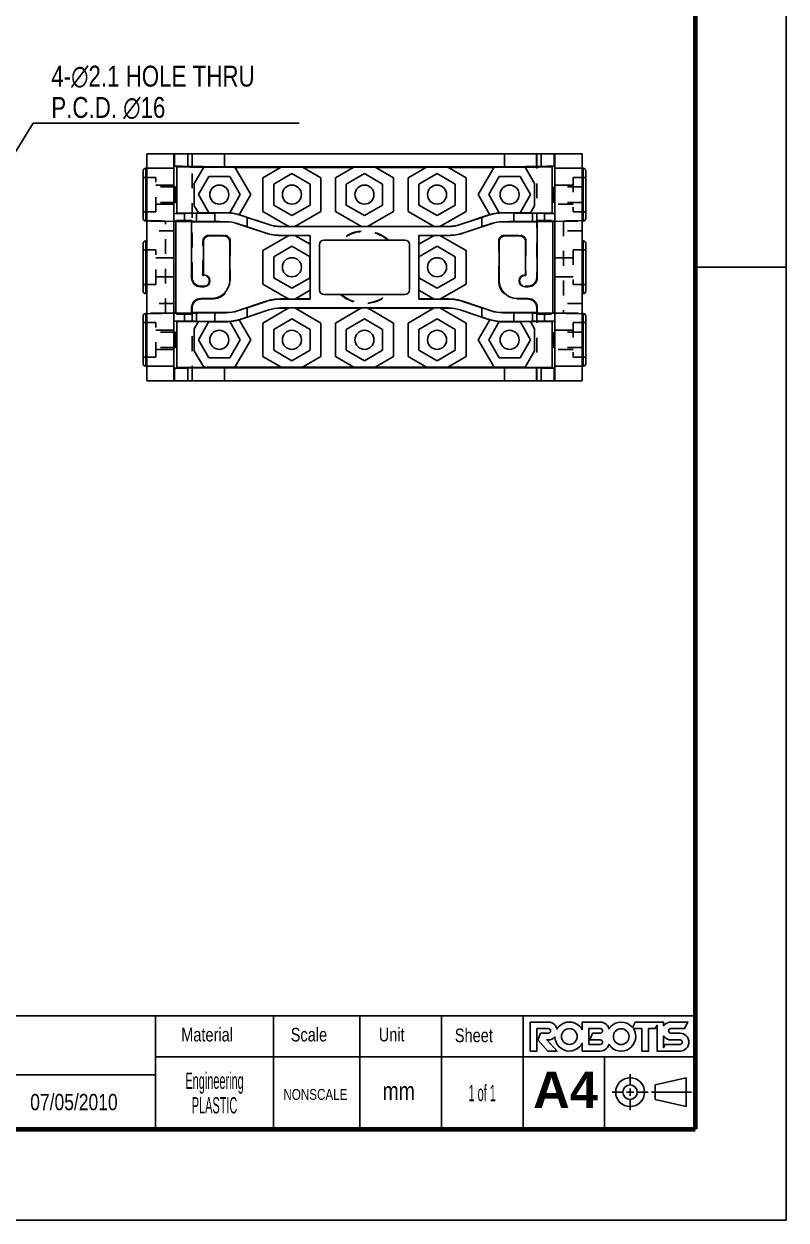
# Model space of a CAD drawing. Header units: millimetres. Extents: x 0 to 297, y 0 to 210.
# Drawn here: x 213 to 297, y 0 to 131.8 of the extents above; entities that cross this region are included whole.
import ezdxf

# ---------------------------------------------------------------- set-up
doc = ezdxf.new("R2010")
doc.units = ezdxf.units.MM
doc.header["$LTSCALE"] = 16.335
doc.linetypes.add('HIDDEN', pattern=[0.2, 0.1, -0.1])
doc.layers.get('0').update_dxf_attribs({"linetype": 'CONTINUOUS'})
doc.layers.add('02___PRT_ALL_AXES', color=7, linetype='CONTINUOUS')
doc.layers.add('7_ALL_FEATURES', color=7, linetype='CONTINUOUS')
doc.styles.get("Standard").update_dxf_attribs({"font": 'txt', "width": 0.8})
doc.styles.add('TEXTSTYLE_2', font='arialbd.ttf')
doc.styles.add('TEXTSTYLE_3', font='txt', dxfattribs={"width": 0.5})
doc.dimstyles.get("Standard").update_dxf_attribs({"dimtxt": 2.3, "dimasz": 2, "dimexe": 0.18, "dimexo": 0.0625, "dimgap": 0.09, "dimtad": 1, "dimdec": 3, "dimdsep": 46, "dimtxsty": 'Standard', "dimblk": '_FILLED', "dimblk1": '_FILLED', "dimblk2": '_FILLED', "dimcen": 0.09, "dimadec": 0, "dimazin": 0, "dimtol": 1, "dimtp": 0.05, "dimtm": 0.05, "dimtfac": 1, "dimtdec": 3, "dimtofl": 0, "dimtmove": 0, "dimatfit": 3, "dimldrblk": '_FILLED', "dimfxl": 1, "dimtolj": 1, "dimarcsym": 0})

# ---------------------------------------------------------------- blocks, each defined once
blk = doc.blocks.new('_FILLED')
at = {"color": 0, "linetype": 'ByBlock'}
blk.add_solid([(0, 0), (-1, 0.125), (-1, -0.125)], dxfattribs=at)

msp = doc.modelspace()

# ---------------------------------------------------------------- linework, layer by layer
at = {"color": 7, "linetype": 'Continuous'}
for p, q in [((297, 0), (297, 210)), ((287, 105), (297, 105)), ((279.8033, 14.8856), (279.8033, 16.0767)), ((282.5652, 14.8856), (285.9684, 15.6796)), ((282.5652, 14.8856), (282.5652, 13.2974)), ((285.9684, 15.6796), (285.9684, 12.5034)), ((279.0092, 14.0915), (277.8181, 14.0915)), ((279.4063, 14.0915), (280.2003, 14.0915)), ((279.8033, 13.6945), (279.8033, 14.4885)), ((279.8033, 13.2974), (279.8033, 12.1063)), ((280.5974, 14.0915), (281.7884, 14.0915)), ((282.1561, 14.0915), (286.5559, 14.0915)), ((282.5652, 13.2974), (285.9684, 12.5034)), ((0, 0), (297, 0))]:
    msp.add_line(p, q, dxfattribs=at)
at = {"color": 2, "linetype": 'Continuous'}
for p, q in [((287, 22.5), (185.5, 22.5)), ((227.5, 10), (227.5, 22.5)), ((240.5, 10), (240.5, 22.5)), ((250, 10), (250, 22.5)), ((259, 10), (259, 22.5)), ((268, 10), (268, 22.5)), ((287, 10), (287, 22.5)), ((287, 18), (227.5, 18)), ((277, 10), (277, 18)), ((227.5, 16), (185.5, 16)), ((287, 10), (185.5, 10))]:
    msp.add_line(p, q, dxfattribs=at)
at = {"color": 7, "linetype": 'Continuous', "const_width": 0.5}
for points in [[(287, 10), (287, 200)], [(10, 10), (287, 10)]]:
    msp.add_lwpolyline(points, dxfattribs=at)
at = {"color": 7, "linetype": 'Continuous'}
for radius in [1.5881, 0.7941]:
    msp.add_circle((279.8033, 14.0915), radius, dxfattribs=at)
for points, knots in [([(286.003, 20.3001), (285.8112, 20.4917), (285.5799, 20.5874), (285.3095, 20.5874), (285.3095, 20.5874), (284.3058, 20.5874), (284.3058, 20.5874), (284.2356, 20.5874), (284.1763, 20.6119), (284.1277, 20.6604), (284.0791, 20.709), (284.0547, 20.7684), (284.0547, 20.8385), (284.0547, 20.9083), (284.0791, 20.9677), (284.1277, 21.0164), (284.1763, 21.0649), (284.2356, 21.0893), (284.3058, 21.0893), (284.3058, 21.0893), (285.8114, 21.0893), (285.8114, 21.0893), (285.8114, 21.0893), (286.1766, 21.8193), (286.1766, 21.8193), (286.1766, 21.8193), (284.3058, 21.8193), (284.3058, 21.8193), (284.035, 21.8193), (283.8037, 21.7235), (283.6122, 21.5318), (283.5717, 21.4914), (283.5366, 21.4488), (283.5046, 21.4047), (283.5046, 21.4047), (283.5046, 21.8209), (283.5046, 21.8209), (283.5046, 21.8209), (282.775, 21.8209), (282.775, 21.8209), (282.775, 21.8209), (282.775, 21.8203), (282.775, 21.8203), (282.775, 21.8203), (280.3481, 21.8203), (280.3481, 21.8203), (280.3481, 21.8203), (280.0545, 21.2329), (280.0545, 21.2329), (280.0232, 21.2698), (279.9902, 21.3061), (279.9548, 21.3414), (279.6431, 21.6532), (279.2667, 21.8091), (278.8258, 21.8091), (278.3848, 21.8091), (278.0082, 21.6532), (277.6965, 21.3414), (277.6081, 21.2529), (277.5326, 21.1591), (277.4693, 21.0602), (277.4301, 21.2372), (277.343, 21.3944), (277.2063, 21.5312), (277.0148, 21.7228), (276.7836, 21.8186), (276.5129, 21.8186), (276.5129, 21.8186), (274.5284, 21.8186), (274.5284, 21.8186), (274.5284, 21.8186), (274.5284, 20.9662), (274.5284, 20.9662), (274.4548, 21.1039), (274.3589, 21.2321), (274.2401, 21.3509), (273.9284, 21.6627), (273.5518, 21.8186), (273.1109, 21.8186), (272.6699, 21.8186), (272.2935, 21.6627), (271.9818, 21.3509), (271.8876, 21.2568), (271.808, 21.1567), (271.7423, 21.0508), (271.7041, 21.2317), (271.6163, 21.392), (271.4773, 21.531), (271.2857, 21.7227), (271.0545, 21.8186), (270.7838, 21.8186), (270.7838, 21.8186), (268.7993, 21.8186), (268.7993, 21.8186), (268.7993, 21.8186), (268.7993, 18.6251), (268.7993, 18.6251), (268.7993, 18.6251), (269.5287, 18.6251), (269.5287, 18.6251), (269.5287, 18.6251), (269.5287, 21.0891), (269.5287, 21.0891), (269.5287, 21.0891), (270.7842, 21.0891), (270.7842, 21.0891), (270.8541, 21.0891), (270.9134, 21.0647), (270.9621, 21.0159), (271.0109, 20.967), (271.0353, 20.9073), (271.0353, 20.8372), (271.0353, 20.767), (271.0109, 20.7075), (270.9621, 20.6586), (270.9135, 20.6097), (270.8541, 20.5853), (270.7842, 20.5853), (270.7842, 20.5853), (269.9399, 20.5853), (269.9399, 20.5853), (269.9399, 20.5853), (269.6205, 19.8569), (269.6205, 19.8569), (269.6205, 19.8569), (270.7518, 18.6251), (270.7518, 18.6251), (270.7518, 18.6251), (271.765, 18.6251), (271.765, 18.6251), (271.765, 18.6251), (270.6206, 19.8569), (270.6206, 19.8569), (270.6206, 19.8569), (270.7848, 19.8559), (270.7848, 19.8559), (271.0551, 19.8559), (271.2861, 19.9518), (271.4775, 20.1435), (271.4908, 20.1569), (271.5026, 20.1708), (271.5149, 20.1846), (271.5237, 19.7596), (271.6788, 19.3956), (271.9818, 19.0927), (272.2935, 18.7809), (272.6699, 18.6251), (273.1109, 18.6251), (273.5518, 18.6251), (273.9284, 18.7809), (274.2401, 19.0927), (274.3589, 19.2116), (274.4548, 19.3398), (274.5284, 19.4775), (274.5284, 19.4775), (274.5284, 18.6251), (274.5284, 18.6251), (274.5284, 18.6251), (276.5129, 18.6251), (276.5129, 18.6251), (276.7836, 18.6251), (277.0148, 18.7208), (277.2063, 18.9124), (277.3395, 19.0456), (277.4253, 19.1983), (277.466, 19.3698), (277.5299, 19.2689), (277.6066, 19.1732), (277.6965, 19.0832), (278.0082, 18.7714), (278.3848, 18.6157), (278.8258, 18.6157), (279.2667, 18.6157), (279.6431, 18.7714), (279.9548, 19.0832), (280.2665, 19.395), (280.4224, 19.7713), (280.4224, 20.2124), (280.4224, 20.5411), (280.3356, 20.8339), (280.1624, 21.0908), (280.1624, 21.0908), (281.1041, 21.0908), (281.1041, 21.0908), (281.1041, 21.0908), (281.1041, 18.6269), (281.1041, 18.6269), (281.1041, 18.6269), (281.8349, 18.6269), (281.8349, 18.6269), (281.8349, 18.6269), (281.8349, 21.0908), (281.8349, 21.0908), (281.8349, 21.0908), (282.5862, 21.0908), (282.5862, 21.0908), (282.5862, 21.0908), (282.775, 21.4689), (282.775, 21.4689), (282.775, 21.4689), (282.775, 18.6275), (282.775, 18.6275), (282.775, 18.6275), (283.3259, 18.6275), (283.3259, 18.6275), (283.3259, 18.6275), (283.3255, 18.6265), (283.3255, 18.6265), (283.3255, 18.6265), (283.5208, 18.6265), (283.5208, 18.6265), (283.5222, 18.6265), (283.523, 18.6262), (283.5244, 18.6262), (283.5244, 18.6262), (283.5215, 18.6258), (283.5215, 18.6258), (283.5215, 18.6258), (285.3095, 18.6258), (285.3095, 18.6258), (285.5799, 18.6258), (285.8112, 18.7215), (286.003, 18.9132), (286.1942, 19.1048), (286.2902, 19.336), (286.2902, 19.6066), (286.2902, 19.8773), (286.1942, 20.1084), (286.003, 20.3001)], [0, 0, 0, 0, 1, 1, 1, 2, 2, 2, 3, 3, 3, 4, 4, 4, 5, 5, 5, 6, 6, 6, 7, 7, 7, 8, 8, 8, 9, 9, 9, 10, 10, 10, 11, 11, 11, 12, 12, 12, 13, 13, 13, 14, 14, 14, 15, 15, 15, 16, 16, 16, 17, 17, 17, 18, 18, 18, 19, 19, 19, 20, 20, 20, 21, 21, 21, 22, 22, 22, 23, 23, 23, 24, 24, 24, 25, 25, 25, 26, 26, 26, 27, 27, 27, 28, 28, 28, 29, 29, 29, 30, 30, 30, 31, 31, 31, 32, 32, 32, 33, 33, 33, 34, 34, 34, 35, 35, 35, 36, 36, 36, 37, 37, 37, 38, 38, 38, 39, 39, 39, 40, 40, 40, 41, 41, 41, 42, 42, 42, 43, 43, 43, 44, 44, 44, 45, 45, 45, 46, 46, 46, 47, 47, 47, 48, 48, 48, 49, 49, 49, 50, 50, 50, 51, 51, 51, 52, 52, 52, 53, 53, 53, 54, 54, 54, 55, 55, 55, 56, 56, 56, 57, 57, 57, 58, 58, 58, 59, 59, 59, 60, 60, 60, 61, 61, 61, 62, 62, 62, 63, 63, 63, 64, 64, 64, 65, 65, 65, 66, 66, 66, 67, 67, 67, 68, 68, 68, 69, 69, 69, 70, 70, 70, 71, 71, 71, 72, 72, 72, 73, 73, 73, 74, 74, 74, 75, 75, 75, 76, 76, 76, 76]), ([(273.7248, 19.608), (273.5559, 19.439), (273.3512, 19.3546), (273.1109, 19.3546), (272.8735, 19.3546), (272.6696, 19.439), (272.4993, 19.608), (272.3288, 19.7768), (272.2436, 19.9813), (272.2436, 20.2218), (272.2436, 20.4623), (272.3288, 20.6668), (272.4993, 20.8357), (272.6696, 21.0047), (272.8735, 21.0891), (273.1109, 21.0891), (273.3512, 21.0891), (273.5559, 21.0047), (273.7248, 20.8357), (273.8938, 20.6668), (273.9781, 20.4623), (273.9781, 20.2218), (273.9781, 19.9813), (273.8938, 19.7768), (273.7248, 19.608)], [0, 0, 0, 0, 1, 1, 1, 2, 2, 2, 3, 3, 3, 4, 4, 4, 5, 5, 5, 6, 6, 6, 7, 7, 7, 8, 8, 8, 8]), ([(276.5133, 19.8559), (276.5833, 19.8559), (276.6426, 19.8316), (276.6913, 19.783), (276.7399, 19.7344), (276.7643, 19.675), (276.7643, 19.6052), (276.7643, 19.5353), (276.7399, 19.4761), (276.6913, 19.4275), (276.6426, 19.3789), (276.5833, 19.3546), (276.5133, 19.3546), (276.5133, 19.3546), (275.2579, 19.3546), (275.2579, 19.3546), (275.2579, 19.3546), (275.2579, 21.0891), (275.2579, 21.0891), (275.2579, 21.0891), (276.5133, 21.0891), (276.5133, 21.0891), (276.5833, 21.0891), (276.6426, 21.0647), (276.6913, 21.0159), (276.7399, 20.967), (276.7643, 20.9073), (276.7643, 20.8372), (276.7643, 20.767), (276.7399, 20.7075), (276.6913, 20.6586), (276.6426, 20.6097), (276.5833, 20.5853), (276.5133, 20.5853), (276.5133, 20.5853), (275.6691, 20.5853), (275.6691, 20.5853), (275.6691, 20.5853), (275.3495, 19.8559), (275.3495, 19.8559), (275.3495, 19.8559), (276.5133, 19.8559), (276.5133, 19.8559)], [0, 0, 0, 0, 1, 1, 1, 2, 2, 2, 3, 3, 3, 4, 4, 4, 5, 5, 5, 6, 6, 6, 7, 7, 7, 8, 8, 8, 9, 9, 9, 10, 10, 10, 11, 11, 11, 12, 12, 12, 13, 13, 13, 14, 14, 14, 14]), ([(279.4397, 19.5985), (279.2708, 19.4295), (279.0661, 19.3451), (278.8258, 19.3451), (278.5884, 19.3451), (278.3844, 19.4295), (278.214, 19.5985), (278.0436, 19.7673), (277.9585, 19.9719), (277.9585, 20.2124), (277.9585, 20.4526), (278.0436, 20.6573), (278.214, 20.8263), (278.3844, 20.9952), (278.5884, 21.0796), (278.8258, 21.0796), (279.0661, 21.0796), (279.2708, 20.9952), (279.4397, 20.8263), (279.6085, 20.6573), (279.693, 20.4526), (279.693, 20.2124), (279.693, 19.9719), (279.6085, 19.7673), (279.4397, 19.5985)], [0, 0, 0, 0, 1, 1, 1, 2, 2, 2, 3, 3, 3, 4, 4, 4, 5, 5, 5, 6, 6, 6, 7, 7, 7, 8, 8, 8, 8]), ([(285.4873, 19.4288), (285.4385, 19.38), (285.3791, 19.3559), (285.3095, 19.3559), (285.3095, 19.3559), (283.6882, 19.3559), (283.6882, 19.3559), (283.6882, 19.3559), (283.6882, 19.3556), (283.6882, 19.3556), (283.6882, 19.3556), (283.5046, 18.9864), (283.5046, 18.9864), (283.5046, 18.9864), (283.5046, 20.272), (283.5046, 20.272), (283.5366, 20.2281), (283.5717, 20.1853), (283.6122, 20.1449), (283.8037, 19.9534), (284.035, 19.8576), (284.3058, 19.8576), (284.3058, 19.8576), (285.3095, 19.8576), (285.3095, 19.8576), (285.3791, 19.8576), (285.4385, 19.8333), (285.4873, 19.7846), (285.5359, 19.7358), (285.5601, 19.6766), (285.5601, 19.6066), (285.5601, 19.5366), (285.5359, 19.4772), (285.4873, 19.4288)], [0, 0, 0, 0, 1, 1, 1, 2, 2, 2, 3, 3, 3, 4, 4, 4, 5, 5, 5, 6, 6, 6, 7, 7, 7, 8, 8, 8, 9, 9, 9, 10, 10, 10, 11, 11, 11, 11])]:
    msp.add_open_spline(points, degree=3, knots=knots, dxfattribs=at)
at = {"layer": '02___PRT_ALL_AXES', "color": 7, "linetype": 'Continuous'}
for p, q in [((226.5255, 92.4779), (226.5255, 117.4779)), ((274.5255, 92.4779), (274.5255, 117.4779))]:
    msp.add_line(p, q, dxfattribs=at)
at = {"layer": '02___PRT_ALL_AXES', "color": 8, "linetype": 'HIDDEN'}
for p, q in [((227.5255, 114.8779), (226.1255, 114.8779)), ((227.5255, 111.0779), (227.5255, 114.8779)), ((273.5255, 114.8779), (274.9255, 114.8779)), ((273.5255, 114.8779), (273.5255, 111.0779)), ((229.6827, 113.8279), (226.5255, 113.8279)), ((227.5255, 114.0279), (229.5255, 114.0279)), ((274.5255, 113.8279), (271.3684, 113.8279)), ((271.5255, 114.0279), (273.5255, 114.0279)), ((229.6827, 112.1279), (226.5255, 112.1279)), ((274.5255, 112.1279), (271.3684, 112.1279)), ((227.5255, 111.0779), (226.1255, 111.0779)), ((227.5255, 111.9279), (229.5255, 111.9279)), ((273.5255, 111.0779), (274.9255, 111.0779)), ((227.5255, 106.8779), (226.1255, 106.8779)), ((227.5255, 103.0779), (227.5255, 106.8779)), ((273.5255, 106.8779), (274.9255, 106.8779)), ((273.5255, 106.8779), (273.5255, 103.0779)), ((227.5255, 106.0279), (229.5255, 106.0279)), ((271.5255, 106.0279), (273.5255, 106.0279)), ((227.5255, 103.0779), (226.1255, 103.0779)), ((227.5255, 103.9279), (229.5255, 103.9279)), ((271.5255, 103.9279), (273.5255, 103.9279)), ((273.5255, 103.0779), (274.9255, 103.0779)), ((227.5255, 98.8779), (226.1255, 98.8779)), ((227.5255, 95.0779), (227.5255, 98.8779)), ((273.5255, 98.8779), (274.9255, 98.8779)), ((273.5255, 98.8779), (273.5255, 95.0779)), ((229.6827, 97.8279), (226.5255, 97.8279)), ((227.5255, 98.0279), (229.5255, 98.0279)), ((274.5255, 97.8279), (271.3684, 97.8279)), ((271.5255, 98.0279), (273.5255, 98.0279)), ((227.5255, 95.0779), (226.1255, 95.0779)), ((229.6827, 96.1279), (226.5255, 96.1279)), ((227.5255, 95.9279), (229.5255, 95.9279)), ((274.5255, 96.1279), (271.3684, 96.1279)), ((273.5255, 95.0779), (274.9255, 95.0779))]:
    msp.add_line(p, q, dxfattribs=at)
at = {"layer": '02___PRT_ALL_AXES', "color": 7, "linetype": 'Continuous'}
for centre in [(229.6827, 112.9779), (271.3684, 112.9779), (229.6827, 96.9779), (271.3684, 96.9779)]:
    msp.add_ellipse(centre, major_axis=(0, 0.85), ratio=0.03492077, dxfattribs=at)
at = {"layer": '7_ALL_FEATURES', "color": 7, "linetype": 'Continuous'}
for p, q in [((226.5255, 117.4779), (274.5255, 117.4779)), ((229.5255, 92.4779), (229.5255, 117.4779)), ((271.5255, 92.4779), (271.5255, 117.4779)), ((229.8243, 116.0293), (229.6021, 116.1404)), ((229.8243, 116.0293), (229.8243, 110.9522)), ((229.8243, 116.0293), (232.7682, 115.9779)), ((231.5463, 116.0733), (231.0635, 116.0817)), ((232.8035, 115.9954), (231.7682, 114.202)), ((232.7682, 115.9779), (232.7682, 115.9341)), ((232.7935, 115.9779), (232.7682, 115.9779)), ((236.2475, 115.9954), (232.8035, 115.9954)), ((265.9692, 116.0477), (235.0819, 116.0477)), ((237.9896, 112.9779), (236.2475, 115.9954)), ((241.3217, 115.9779), (236.2576, 115.9779)), ((241.3519, 115.9954), (239.3255, 114.8254)), ((241.3519, 115.9954), (243.6991, 115.9954)), ((245.7255, 114.8254), (243.6991, 115.9954)), ((249.3217, 115.9779), (243.7294, 115.9779)), ((249.3519, 115.9954), (247.3255, 114.8254)), ((249.3519, 115.9954), (251.6991, 115.9954)), ((253.7255, 114.8254), (251.6991, 115.9954)), ((257.3217, 115.9779), (251.7294, 115.9779)), ((257.3519, 115.9954), (255.3255, 114.8254)), ((257.3519, 115.9954), (259.6991, 115.9954)), ((261.7255, 114.8254), (259.6991, 115.9954)), ((264.7935, 115.9779), (259.7294, 115.9779)), ((263.0614, 112.9779), (264.8035, 115.9954)), ((264.8035, 115.9954), (268.2475, 115.9954)), ((268.2475, 115.9954), (269.2829, 114.202)), ((268.2829, 115.9779), (268.2576, 115.9779)), ((268.2829, 115.9779), (271.2267, 116.0293)), ((268.2829, 115.9779), (268.2829, 115.9341)), ((269.9876, 116.0817), (269.5047, 116.0733)), ((271.449, 116.1404), (271.2267, 116.0293)), ((271.2267, 116.0293), (271.2267, 110.9522)), ((226.1255, 110.3779), (226.1255, 115.5779)), ((226.5255, 115.8779), (226.4255, 115.8779)), ((232.2161, 112.9779), (233.3708, 114.9779)), ((233.3708, 114.9779), (235.6802, 114.9779)), ((235.6802, 114.9779), (236.8349, 112.9779)), ((239.3255, 114.8254), (239.3255, 111.1304)), ((240.5255, 114.1326), (242.5255, 115.2873)), ((242.5255, 115.2873), (244.5255, 114.1326)), ((245.7255, 111.1304), (245.7255, 114.8254)), ((247.3255, 114.8254), (247.3255, 111.1304)), ((248.5255, 114.1326), (250.5255, 115.2873)), ((250.5255, 115.2873), (252.5255, 114.1326)), ((253.7255, 111.1304), (253.7255, 114.8254)), ((255.3255, 114.8254), (255.3255, 111.1304)), ((256.5255, 114.1326), (258.5255, 115.2873)), ((258.5255, 115.2873), (260.5255, 114.1326)), ((261.7255, 111.1304), (261.7255, 114.8254)), ((265.3708, 114.9779), (264.2161, 112.9779)), ((267.6802, 114.9779), (265.3708, 114.9779)), ((268.8349, 112.9779), (267.6802, 114.9779)), ((274.5255, 115.8779), (274.6255, 115.8779)), ((274.9255, 115.5779), (274.9255, 110.3779)), ((231.7682, 114.202), (231.7682, 111.7538)), ((240.5255, 111.8232), (240.5255, 114.1326)), ((244.5255, 114.1326), (244.5255, 111.8232)), ((248.5255, 111.8232), (248.5255, 114.1326)), ((252.5255, 114.1326), (252.5255, 111.8232)), ((256.5255, 111.8232), (256.5255, 114.1326)), ((260.5255, 114.1326), (260.5255, 111.8232)), ((269.2829, 114.202), (269.2829, 111.7538)), ((233.3759, 110.9692), (232.2161, 112.9779)), ((236.8349, 112.9779), (235.6752, 110.9692)), ((236.7096, 110.7609), (237.9896, 112.9779)), ((264.3414, 110.7608), (263.0614, 112.9779)), ((265.3844, 110.9543), (264.2161, 112.9779)), ((267.6752, 110.9692), (268.8349, 112.9779)), ((229.5255, 110.8776), (229.8243, 110.9522)), ((230.69, 110.9139), (229.5255, 110.8732)), ((229.8243, 110.9522), (232.2189, 110.9731)), ((231.7682, 111.7538), (232.2212, 110.9692)), ((232.0059, 110.9342), (234.0463, 110.952)), ((232.2212, 110.9692), (233.3759, 110.9692)), ((235.6752, 110.9866), (233.3759, 110.9866)), ((235.2814, 110.9692), (235.6752, 110.9692)), ((239.9923, 109.6819), (236.8593, 110.7229)), ((239.3255, 111.1304), (242.2028, 109.4692)), ((242.5255, 110.6685), (240.5255, 111.8232)), ((244.5255, 111.8232), (242.5255, 110.6685)), ((242.8482, 109.4692), (245.7255, 111.1304)), ((247.3255, 111.1304), (250.2028, 109.4692)), ((250.5255, 110.6685), (248.5255, 111.8232)), ((252.5255, 111.8232), (250.5255, 110.6685)), ((250.8482, 109.4692), (253.7255, 111.1304)), ((255.3255, 111.1304), (258.2028, 109.4692)), ((258.5255, 110.6685), (256.5255, 111.8232)), ((260.5255, 111.8232), (258.5255, 110.6685)), ((258.8482, 109.4692), (261.7255, 111.1304)), ((261.0587, 109.6819), (264.3357, 110.7707)), ((265.7668, 110.9866), (267.6752, 110.9866)), ((269.0451, 110.9342), (267.0047, 110.952)), ((268.8299, 110.9692), (267.6752, 110.9692)), ((269.2829, 111.7538), (268.8299, 110.9692)), ((268.8322, 110.9731), (271.2267, 110.9522)), ((271.5255, 110.8732), (270.361, 110.9139)), ((271.2267, 110.9522), (271.5255, 110.8776)), ((226.5255, 110.0779), (226.4255, 110.0779)), ((230.69, 110.0419), (229.5255, 110.0826)), ((229.7455, 110.0233), (229.5255, 110.0783)), ((229.7455, 110.0233), (229.7455, 99.9325)), ((229.7455, 110.0233), (231.3824, 110.0233)), ((231.4732, 109.9779), (231.3824, 110.0233)), ((231.4732, 109.9779), (231.4732, 103.8254)), ((235.2828, 109.9779), (231.4732, 109.9779)), ((232.0059, 110.0216), (234.0463, 110.0038)), ((236.544, 109.7739), (239.677, 108.7329)), ((239.9902, 109.6688), (237.5819, 110.469)), ((237.5819, 109.4428), (239.6792, 108.746)), ((259.7997, 109.4648), (241.2514, 109.4648)), ((242.1877, 109.4779), (241.2535, 109.4779)), ((250.1877, 109.4779), (242.8633, 109.4779)), ((250.8633, 109.4779), (258.1877, 109.4779)), ((258.8633, 109.4779), (259.7976, 109.4779)), ((261.0608, 109.6688), (263.4692, 110.469)), ((263.4692, 109.4428), (261.3719, 108.746)), ((264.5071, 109.7739), (261.374, 108.7329)), ((269.5779, 109.9779), (265.7682, 109.9779)), ((269.0451, 110.0216), (267.0047, 110.0038)), ((269.5779, 109.9779), (269.6686, 110.0233)), ((269.5779, 103.8254), (269.5779, 109.9779)), ((271.3055, 110.0233), (269.6686, 110.0233)), ((271.5255, 110.0826), (270.361, 110.0419)), ((271.5255, 110.0783), (271.3055, 110.0233)), ((271.3055, 110.0233), (271.3055, 99.9325)), ((274.5255, 110.0779), (274.6255, 110.0779)), ((233.3778, 108.4255), (235.0732, 108.4255)), ((242.2028, 108.4866), (239.3255, 106.8254)), ((241.2535, 108.4779), (242.1877, 108.4779)), ((241.2556, 108.491), (244.5386, 108.491)), ((244.5342, 107.5132), (242.8482, 108.4866)), ((242.8633, 108.4779), (244.5255, 108.4779)), ((244.5255, 108.4779), (244.5386, 108.491)), ((244.5255, 108.4779), (244.5255, 107.5183)), ((244.5386, 108.491), (244.5386, 101.4648)), ((256.5124, 108.491), (259.7954, 108.491)), ((256.5124, 101.4648), (256.5124, 108.491)), ((256.5255, 108.4779), (256.5124, 108.491)), ((258.2028, 108.4866), (256.5168, 107.5132)), ((258.1877, 108.4779), (256.5255, 108.4779)), ((256.5255, 107.5183), (256.5255, 108.4779)), ((261.7255, 106.8254), (258.8482, 108.4866)), ((259.7976, 108.4779), (258.8633, 108.4779)), ((265.9778, 108.4255), (267.6732, 108.4255)), ((226.1255, 102.3779), (226.1255, 107.5779)), ((226.5255, 107.8779), (226.4255, 107.8779)), ((232.7779, 104.1303), (232.7779, 107.8256)), ((235.6732, 107.8256), (235.6732, 103.53)), ((239.3255, 106.8254), (239.3255, 103.1304)), ((240.5255, 106.1326), (242.5255, 107.2873)), ((242.5255, 107.2873), (244.5342, 106.1276)), ((245.5755, 107.4779), (245.5755, 102.4779)), ((254.9755, 107.9779), (246.0755, 107.9779)), ((255.4755, 102.4779), (255.4755, 107.4779)), ((256.5168, 106.1276), (258.5255, 107.2873)), ((258.5255, 107.2873), (260.5255, 106.1326)), ((261.7255, 103.1304), (261.7255, 106.8254)), ((265.3779, 103.53), (265.3779, 107.8256)), ((268.2732, 107.8256), (268.2732, 104.1303)), ((274.5255, 107.8779), (274.6255, 107.8779)), ((274.9255, 107.5779), (274.9255, 102.3779)), ((240.5255, 103.8232), (240.5255, 106.1326)), ((244.5168, 103.8282), (244.5168, 106.1276)), ((256.5342, 106.1276), (256.5342, 103.8282)), ((260.5255, 106.1326), (260.5255, 103.8232)), ((232.8255, 104.1303), (232.7779, 104.1303)), ((268.2732, 104.1303), (268.2255, 104.1303)), ((232.8255, 102.8255), (232.473, 102.8255)), ((239.3255, 103.1304), (242.2028, 101.4692)), ((242.5255, 102.6685), (240.5255, 103.8232)), ((244.5342, 103.8282), (242.5255, 102.6685)), ((258.5255, 102.6685), (256.5168, 103.8282)), ((260.5255, 103.8232), (258.5255, 102.6685)), ((258.8482, 101.4692), (261.7255, 103.1304)), ((268.578, 102.8255), (268.2255, 102.8255)), ((226.5255, 102.0779), (226.4255, 102.0779)), ((233.6735, 101.5303), (232.473, 101.5303)), ((241.2535, 101.4779), (242.1877, 101.4779)), ((242.8482, 101.4692), (244.5342, 102.4426)), ((242.8633, 101.4779), (244.5255, 101.4779)), ((244.5255, 102.4376), (244.5255, 101.4779)), ((244.5255, 101.4779), (244.5386, 101.4648)), ((246.0755, 101.9779), (254.9755, 101.9779)), ((256.5255, 101.4779), (256.5124, 101.4648)), ((256.5168, 102.4426), (258.2028, 101.4692)), ((256.5255, 101.4779), (256.5255, 102.4376)), ((258.1877, 101.4779), (256.5255, 101.4779)), ((259.7976, 101.4779), (258.8633, 101.4779)), ((268.578, 101.5303), (267.3776, 101.5303)), ((274.5255, 102.0779), (274.6255, 102.0779)), ((231.4732, 100.5304), (231.4732, 99.9779)), ((236.544, 100.1819), (239.677, 101.2229)), ((239.9923, 100.2739), (236.7153, 99.1851)), ((237.5819, 100.513), (239.6792, 101.2098)), ((239.9902, 100.287), (237.5819, 99.4868)), ((242.2028, 100.4866), (239.3255, 98.8254)), ((241.2514, 100.491), (259.7997, 100.491)), ((242.1877, 100.4779), (241.2535, 100.4779)), ((244.5386, 101.4648), (241.2556, 101.4648)), ((245.7255, 98.8254), (242.8482, 100.4866)), ((250.1877, 100.4779), (242.8633, 100.4779)), ((250.2028, 100.4866), (247.3255, 98.8254)), ((253.7255, 98.8254), (250.8482, 100.4866)), ((250.8633, 100.4779), (258.1877, 100.4779)), ((258.2028, 100.4866), (255.3255, 98.8254)), ((259.7954, 101.4648), (256.5124, 101.4648)), ((261.7255, 98.8254), (258.8482, 100.4866)), ((258.8633, 100.4779), (259.7976, 100.4779)), ((261.0587, 100.2739), (264.1918, 99.2329)), ((261.0608, 100.287), (263.4692, 99.4868)), ((263.4692, 100.513), (261.3719, 101.2098)), ((264.5071, 100.1819), (261.374, 101.2229)), ((269.5779, 99.9779), (269.5779, 100.5304)), ((226.1255, 94.3779), (226.1255, 99.5779)), ((226.5255, 99.8779), (226.4255, 99.8779)), ((229.5255, 99.8776), (229.7455, 99.9325)), ((229.5255, 99.8732), (230.69, 99.9139)), ((229.5255, 99.0826), (230.69, 99.0419)), ((229.8243, 99.0036), (229.5255, 99.0783)), ((229.7455, 99.9325), (231.3824, 99.9325)), ((229.8243, 99.0036), (229.8243, 93.9265)), ((229.8243, 99.0036), (232.2189, 98.9827)), ((231.4732, 99.9779), (231.3824, 99.9325)), ((231.4732, 99.9779), (235.2828, 99.9779)), ((231.7682, 98.202), (232.2212, 98.9866)), ((232.0059, 99.9342), (234.0463, 99.952)), ((232.0059, 99.0216), (234.0463, 99.0038)), ((233.3759, 98.9866), (232.2161, 96.9779)), ((232.2212, 98.9866), (233.3759, 98.9866)), ((235.2843, 98.9692), (233.3759, 98.9692)), ((235.6666, 99.0015), (236.8349, 96.9779)), ((236.7096, 99.195), (237.9896, 96.9779)), ((240.5255, 98.1326), (242.5255, 99.2873)), ((242.5255, 99.2873), (244.5255, 98.1326)), ((248.5255, 98.1326), (250.5255, 99.2873)), ((250.5255, 99.2873), (252.5255, 98.1326)), ((256.5255, 98.1326), (258.5255, 99.2873)), ((258.5255, 99.2873), (260.5255, 98.1326)), ((264.3414, 99.195), (263.0614, 96.9779)), ((264.2161, 96.9779), (265.3759, 98.9866)), ((265.7696, 98.9866), (265.3759, 98.9866)), ((265.3759, 98.9692), (267.6752, 98.9692)), ((265.7682, 99.9779), (269.5779, 99.9779)), ((269.0451, 99.9342), (267.0047, 99.952)), ((269.0451, 99.0216), (267.0047, 99.0038)), ((268.8299, 98.9866), (267.6752, 98.9866)), ((267.6752, 98.9866), (268.8349, 96.9779)), ((269.2829, 98.202), (268.8299, 98.9866)), ((268.8322, 98.9827), (271.2267, 99.0036)), ((269.5779, 99.9779), (269.6686, 99.9325)), ((271.3055, 99.9325), (269.6686, 99.9325)), ((270.361, 99.9139), (271.5255, 99.8732)), ((270.361, 99.0419), (271.5255, 99.0826)), ((271.5255, 99.0783), (271.2267, 99.0036)), ((271.2267, 99.0036), (271.2267, 93.9265)), ((271.3055, 99.9325), (271.5255, 99.8776)), ((274.5255, 99.8779), (274.6255, 99.8779)), ((274.9255, 99.5779), (274.9255, 94.3779)), ((231.7682, 95.7538), (231.7682, 98.202)), ((239.3255, 98.8254), (239.3255, 95.1304)), ((240.5255, 95.8232), (240.5255, 98.1326)), ((244.5255, 98.1326), (244.5255, 95.8232)), ((245.7255, 95.1304), (245.7255, 98.8254)), ((247.3255, 98.8254), (247.3255, 95.1304)), ((248.5255, 95.8232), (248.5255, 98.1326)), ((252.5255, 98.1326), (252.5255, 95.8232)), ((253.7255, 95.1304), (253.7255, 98.8254)), ((255.3255, 98.8254), (255.3255, 95.1304)), ((256.5255, 95.8232), (256.5255, 98.1326)), ((260.5255, 98.1326), (260.5255, 95.8232)), ((261.7255, 95.1304), (261.7255, 98.8254)), ((269.2829, 95.7538), (269.2829, 98.202)), ((232.2161, 96.9779), (233.3708, 94.9779)), ((235.6802, 94.9779), (236.8349, 96.9779)), ((237.9896, 96.9779), (236.2475, 93.9605)), ((263.0614, 96.9779), (264.8035, 93.9605)), ((265.3708, 94.9779), (264.2161, 96.9779)), ((268.8349, 96.9779), (267.6802, 94.9779)), ((232.8035, 93.9605), (231.7682, 95.7538)), ((233.3708, 94.9779), (235.6802, 94.9779)), ((239.3255, 95.1304), (241.3519, 93.9605)), ((242.5255, 94.6685), (240.5255, 95.8232)), ((244.5255, 95.8232), (242.5255, 94.6685)), ((243.6991, 93.9605), (245.7255, 95.1304)), ((247.3255, 95.1304), (249.3519, 93.9605)), ((250.5255, 94.6685), (248.5255, 95.8232)), ((252.5255, 95.8232), (250.5255, 94.6685)), ((251.6991, 93.9605), (253.7255, 95.1304)), ((255.3255, 95.1304), (257.3519, 93.9605)), ((258.5255, 94.6685), (256.5255, 95.8232)), ((260.5255, 95.8232), (258.5255, 94.6685)), ((259.6991, 93.9605), (261.7255, 95.1304)), ((267.6802, 94.9779), (265.3708, 94.9779)), ((268.2475, 93.9605), (269.2829, 95.7538)), ((226.5255, 94.0779), (226.4255, 94.0779)), ((229.6021, 93.8154), (229.8243, 93.9265)), ((229.8243, 93.9265), (232.7682, 93.9779)), ((231.0635, 93.8741), (231.5463, 93.8825)), ((232.7682, 94.0217), (232.7682, 93.9779)), ((232.7935, 93.9779), (232.7682, 93.9779)), ((236.2475, 93.9605), (232.8035, 93.9605)), ((235.0819, 93.9081), (265.9692, 93.9081)), ((241.3217, 93.9779), (236.2576, 93.9779)), ((241.3519, 93.9605), (243.6991, 93.9605)), ((249.3217, 93.9779), (243.7294, 93.9779)), ((249.3519, 93.9605), (251.6991, 93.9605)), ((257.3217, 93.9779), (251.7294, 93.9779)), ((257.3519, 93.9605), (259.6991, 93.9605)), ((264.7935, 93.9779), (259.7294, 93.9779)), ((264.8035, 93.9605), (268.2475, 93.9605)), ((268.2829, 93.9779), (268.2576, 93.9779)), ((268.2829, 94.0217), (268.2829, 93.9779)), ((268.2829, 93.9779), (271.2267, 93.9265)), ((269.5047, 93.8825), (269.9876, 93.8741)), ((271.2267, 93.9265), (271.449, 93.8154)), ((274.5255, 94.0779), (274.6255, 94.0779)), ((226.5255, 92.4779), (274.5255, 92.4779))]:
    msp.add_line(p, q, dxfattribs=at)
at = {"layer": '7_ALL_FEATURES', "color": 9, "linetype": 'Continuous'}
for p, q in [((229.6021, 117.4779), (229.6021, 116.1404)), ((231.0635, 117.4779), (231.0635, 116.0817)), ((231.5463, 117.4779), (231.5463, 116.0733)), ((235.0819, 117.4779), (235.0819, 116.0477)), ((265.9692, 117.4779), (265.9692, 116.0477)), ((269.5047, 117.4779), (269.5047, 116.0733)), ((269.9876, 116.0817), (269.9876, 117.4779)), ((271.449, 116.1404), (271.449, 117.4779)), ((226.4255, 110.0779), (226.4255, 115.8779)), ((229.5255, 115.8886), (226.5255, 115.8886)), ((274.5255, 115.8886), (271.5255, 115.8886)), ((274.6255, 115.8779), (274.6255, 110.0779)), ((230.69, 110.0419), (230.69, 110.9139)), ((232.0059, 110.0216), (232.0059, 110.9342)), ((234.0463, 110.952), (234.0463, 110.0038)), ((235.2814, 110.9692), (235.2799, 110.9599)), ((236.8593, 110.7229), (236.8571, 110.7093)), ((264.1932, 110.7142), (264.194, 110.7093)), ((265.7668, 110.9866), (265.7711, 110.9599)), ((267.0047, 110.0038), (267.0047, 110.952)), ((269.0451, 110.9342), (269.0451, 110.0216)), ((270.361, 110.9139), (270.361, 110.0419)), ((235.2828, 109.9779), (235.2857, 109.9959)), ((236.544, 109.7739), (236.5463, 109.7879)), ((237.5819, 110.469), (237.5819, 109.4428)), ((239.9923, 109.6819), (239.9902, 109.6688)), ((241.2535, 109.4779), (241.2514, 109.4648)), ((259.7997, 109.4648), (259.7976, 109.4779)), ((261.0608, 109.6688), (261.0587, 109.6819)), ((263.4692, 109.4428), (263.4692, 110.469)), ((264.5048, 109.7879), (264.5071, 109.7739)), ((265.7653, 109.9959), (265.7682, 109.9779)), ((239.6792, 108.746), (239.677, 108.7329)), ((241.2556, 108.491), (241.2535, 108.4779)), ((259.7976, 108.4779), (259.7954, 108.491)), ((261.374, 108.7329), (261.3719, 108.746)), ((226.4255, 102.0779), (226.4255, 107.8779)), ((274.6255, 107.8779), (274.6255, 102.0779)), ((241.2535, 101.4779), (241.2556, 101.4648)), ((259.7954, 101.4648), (259.7976, 101.4779)), ((236.5463, 100.1679), (236.544, 100.1819)), ((237.5819, 100.513), (237.5819, 99.4868)), ((239.677, 101.2229), (239.6792, 101.2098)), ((239.9902, 100.287), (239.9923, 100.2739)), ((241.2514, 100.491), (241.2535, 100.4779)), ((259.7976, 100.4779), (259.7997, 100.491)), ((261.0587, 100.2739), (261.0608, 100.287)), ((261.3719, 101.2098), (261.374, 101.2229)), ((263.4692, 99.4868), (263.4692, 100.513)), ((264.5048, 100.1679), (264.5071, 100.1819)), ((226.4255, 94.0779), (226.4255, 99.8779)), ((230.69, 99.0419), (230.69, 99.9139)), ((232.0059, 99.0216), (232.0059, 99.9342)), ((234.0463, 99.952), (234.0463, 99.0038)), ((235.2799, 98.9959), (235.2843, 98.9692)), ((235.2857, 99.9599), (235.2828, 99.9779)), ((236.8571, 99.2465), (236.8579, 99.2417)), ((264.1918, 99.2329), (264.194, 99.2465)), ((265.7653, 99.9599), (265.7682, 99.9779)), ((265.7696, 98.9866), (265.7711, 98.9959)), ((267.0047, 99.0038), (267.0047, 99.952)), ((269.0451, 99.9342), (269.0451, 99.0216)), ((270.361, 99.9139), (270.361, 99.0419)), ((274.6255, 99.8779), (274.6255, 94.0779)), ((229.5255, 94.0672), (226.5255, 94.0672)), ((229.6021, 93.8154), (229.6021, 92.4779)), ((231.0635, 93.8741), (231.0635, 92.4779)), ((231.5463, 92.4779), (231.5463, 93.8825)), ((235.0819, 92.4779), (235.0819, 93.9081)), ((265.9692, 92.4779), (265.9692, 93.9081)), ((269.5047, 92.4779), (269.5047, 93.8825)), ((269.9876, 92.4779), (269.9876, 93.8741)), ((271.449, 92.4779), (271.449, 93.8154)), ((274.5255, 94.0672), (271.5255, 94.0672))]:
    msp.add_line(p, q, dxfattribs=at)
at = {"layer": '7_ALL_FEATURES', "color": 8, "linetype": 'HIDDEN'}
for p, q in [((231.5255, 103.8778), (231.5255, 117.4779)), ((269.5255, 117.4779), (269.5255, 103.8778)), ((226.1255, 114.8779), (227.5255, 114.8779)), ((226.5255, 115.8779), (226.5255, 110.0779)), ((274.5255, 110.0779), (274.5255, 115.8779)), ((229.5255, 114.0279), (227.5255, 114.0279)), ((273.5255, 114.0279), (271.5255, 114.0279)), ((227.5255, 111.0779), (226.1255, 111.0779)), ((229.5255, 111.9279), (227.5255, 111.9279)), ((233.3759, 110.9866), (233.3658, 110.9866)), ((235.6853, 110.9866), (235.6752, 110.9866)), ((264.1932, 110.7142), (264.3402, 110.763)), ((267.6752, 110.9866), (267.6853, 110.9866)), ((273.5255, 111.9279), (271.5255, 111.9279)), ((226.5255, 110.0791), (231.5255, 110.1664)), ((228.5874, 110.0442), (226.5255, 110.0442)), ((228.5874, 99.9116), (228.5874, 110.0442)), ((229.7455, 110.0233), (228.5874, 110.0442)), ((231.5255, 110.1664), (231.3824, 110.0233)), ((242.8482, 109.4692), (242.2028, 109.4692)), ((250.2028, 109.4692), (250.8482, 109.4692)), ((258.2028, 109.4692), (258.8482, 109.4692)), ((269.5255, 110.1664), (274.5255, 110.0791)), ((269.5255, 110.1664), (269.6686, 110.0233)), ((271.3055, 110.0233), (272.4636, 110.0442)), ((272.4636, 110.0442), (274.5255, 110.0442)), ((272.4636, 110.0442), (272.4636, 99.9116)), ((229.5255, 108.9779), (226.5255, 108.9779)), ((226.5255, 108.9777), (226.5255, 100.9781)), ((233.3254, 108.4779), (233.3778, 108.4255)), ((233.3254, 108.4779), (235.1256, 108.4779)), ((235.1256, 108.4779), (235.0732, 108.4255)), ((242.2028, 108.4866), (242.8482, 108.4866)), ((258.8482, 108.4866), (258.2028, 108.4866)), ((265.9254, 108.4779), (267.7256, 108.4779)), ((265.9254, 108.4779), (265.9778, 108.4255)), ((267.7256, 108.4779), (267.6732, 108.4255)), ((274.5255, 108.9779), (271.5255, 108.9779)), ((274.5255, 108.9777), (274.5255, 100.9781)), ((226.1255, 106.8779), (227.5255, 106.8779)), ((232.7255, 104.0779), (232.7255, 107.878)), ((232.7255, 107.878), (232.7779, 107.8256)), ((235.7255, 107.878), (235.6732, 107.8256)), ((235.7255, 107.878), (235.7255, 103.4776)), ((244.5342, 107.5132), (244.5342, 106.1276)), ((256.5168, 106.1276), (256.5168, 107.5132)), ((265.3255, 107.878), (265.3779, 107.8256)), ((265.3255, 103.4776), (265.3255, 107.878)), ((268.3255, 107.878), (268.2732, 107.8256)), ((268.3255, 107.878), (268.3255, 104.0779)), ((229.5255, 106.0279), (227.5255, 106.0279)), ((244.5168, 106.1276), (244.5168, 106.1377)), ((256.5342, 106.1377), (256.5342, 106.1276)), ((273.5255, 106.0279), (271.5255, 106.0279)), ((232.7779, 104.1303), (232.7255, 104.0779)), ((232.8255, 104.0779), (232.8255, 104.1303)), ((268.2255, 104.0779), (268.2255, 104.1303)), ((268.2732, 104.1303), (268.3255, 104.0779)), ((227.5255, 103.0779), (226.1255, 103.0779)), ((229.5255, 103.9279), (227.5255, 103.9279)), ((231.5255, 103.8778), (231.4732, 103.8254)), ((232.5254, 102.8779), (232.473, 102.8255)), ((232.8255, 102.8779), (232.5254, 102.8779)), ((232.8255, 104.0779), (232.7255, 104.0779)), ((232.8255, 102.8779), (232.8255, 102.8255)), ((235.7255, 103.4776), (235.6732, 103.53)), ((244.5168, 103.8182), (244.5168, 103.8282)), ((244.5342, 103.8282), (244.5342, 102.4426)), ((256.5168, 102.4426), (256.5168, 103.8282)), ((256.5342, 103.8282), (256.5342, 103.8182)), ((265.3255, 103.4776), (265.3779, 103.53)), ((268.3255, 104.0779), (268.2255, 104.0779)), ((268.5257, 102.8779), (268.2255, 102.8779)), ((268.2255, 102.8779), (268.2255, 102.8255)), ((268.578, 102.8255), (268.5257, 102.8779)), ((269.5779, 103.8254), (269.5255, 103.8778)), ((273.5255, 103.9279), (271.5255, 103.9279)), ((232.473, 101.5303), (232.5254, 101.4779)), ((232.5254, 101.4779), (233.7258, 101.4779)), ((233.7258, 101.4779), (233.6735, 101.5303)), ((267.3252, 101.4779), (267.3776, 101.5303)), ((267.3252, 101.4779), (268.5257, 101.4779)), ((268.5257, 101.4779), (268.578, 101.5303)), ((229.5255, 100.9779), (226.5255, 100.9779)), ((231.4732, 100.5304), (231.5255, 100.4781)), ((231.5255, 92.4779), (231.5255, 100.4781)), ((242.2028, 101.4692), (242.8482, 101.4692)), ((242.8482, 100.4866), (242.2028, 100.4866)), ((250.8482, 100.4866), (250.2028, 100.4866)), ((258.8482, 101.4692), (258.2028, 101.4692)), ((258.2028, 100.4866), (258.8482, 100.4866)), ((269.5255, 100.4781), (269.5779, 100.5304)), ((269.5255, 100.4781), (269.5255, 92.4779)), ((274.5255, 100.9779), (271.5255, 100.9779)), ((226.1255, 98.8779), (227.5255, 98.8779)), ((228.5874, 99.9116), (226.5255, 99.9116)), ((226.5255, 99.8779), (226.5255, 94.0779)), ((226.5255, 99.8767), (231.5255, 99.7894)), ((229.7455, 99.9325), (228.5874, 99.9116)), ((231.5255, 99.7894), (231.3824, 99.9325)), ((233.3759, 98.9692), (233.3658, 98.9692)), ((236.8579, 99.2417), (236.7108, 99.1928)), ((265.3658, 98.9692), (265.3759, 98.9692)), ((267.6752, 98.9692), (267.6853, 98.9692)), ((269.5255, 99.7894), (269.6686, 99.9325)), ((269.5255, 99.7894), (274.5255, 99.8767)), ((271.3055, 99.9325), (272.4636, 99.9116)), ((272.4636, 99.9116), (274.5255, 99.9116)), ((274.5255, 94.0779), (274.5255, 99.8779)), ((229.5255, 98.0279), (227.5255, 98.0279)), ((273.5255, 98.0279), (271.5255, 98.0279)), ((227.5255, 95.0779), (226.1255, 95.0779)), ((229.5255, 95.9279), (227.5255, 95.9279)), ((273.5255, 95.9279), (271.5255, 95.9279))]:
    msp.add_line(p, q, dxfattribs=at)
at = {"layer": '7_ALL_FEATURES', "color": 7, "linetype": 'Continuous'}
for centre in [(234.5255, 112.9779), (242.5255, 112.9779), (250.5255, 112.9779), (258.5255, 112.9779), (266.5255, 112.9779), (242.5255, 104.9779), (258.5255, 104.9779), (234.5255, 96.9779), (242.5255, 96.9779), (250.5255, 96.9779), (258.5255, 96.9779), (266.5255, 96.9779)]:
    msp.add_circle(centre, 1.05, dxfattribs=at)
for centre, radius, start, end in [((226.4255, 115.5779), 0.3, 90, 180), ((274.6255, 115.5779), 0.3, 359.999945, 90), ((235.3022, 106.0117), 4.9483, 71.685733, 90.2577), ((265.749, 106.0106), 4.9494, 89.744344, 108.312217), ((226.4255, 110.3779), 0.3, 180, 270), ((235.2676, 105.9615), 4.0344, 71.52215, 89.742251), ((265.7835, 105.9612), 4.0347, 90.25844, 108.477159), ((274.6255, 110.3779), 0.3, 270, 0.000055), ((226.4255, 107.5779), 0.3, 90, 180), ((246.0755, 107.4779), 0.5, 90, 180), ((254.9755, 107.4779), 0.5, 0, 90), ((274.6255, 107.5779), 0.3, 359.999945, 90), ((232.8255, 103.4779), 0.6524, 270, 90), ((268.2255, 103.4779), 0.6524, 90, 270), ((226.4255, 102.3779), 0.3, 180, 270), ((246.0755, 102.4779), 0.5, 180, 270), ((254.9755, 102.4779), 0.5, 270, 360), ((274.6255, 102.3779), 0.3, 270, 0.000055), ((235.2675, 103.9946), 4.0347, 270.25844, 288.477159), ((265.7834, 103.9943), 4.0344, 251.522149, 269.742251), ((226.4255, 99.5779), 0.3, 90, 180), ((235.302, 103.9452), 4.9494, 269.744344, 288.312218), ((265.7489, 103.9441), 4.9483, 251.685733, 270.2577), ((274.6255, 99.5779), 0.3, 359.999945, 90), ((226.4255, 94.3779), 0.3, 180, 270), ((274.6255, 94.3779), 0.3, 270, 0.000055)]:
    msp.add_arc(centre, radius, start, end, dxfattribs=at)
at = {"layer": '7_ALL_FEATURES', "color": 8, "linetype": 'HIDDEN'}
for centre, radius, start, end in [((265.7694, 105.9707), 4.9984, 94.417642, 106.600108), ((250.5255, 104.9779), 4, 48.590378, 131.409622), ((250.5255, 104.9779), 3.9476, 49.459948, 130.540052), ((232.8255, 103.4779), 0.6, 270, 90), ((268.2255, 103.4779), 0.6, 90, 270), ((250.5255, 104.9779), 4, 228.590378, 311.409622), ((250.5255, 104.9779), 3.9476, 229.459948, 310.540052), ((235.2816, 103.9851), 4.9984, 274.417641, 286.600108)]:
    msp.add_arc(centre, radius, start, end, dxfattribs=at)
at = {"layer": '7_ALL_FEATURES', "color": 7, "linetype": 'Continuous'}
for centre, major_axis, ratio, start_param, end_param in [((234.599, 116.1434), (5, 0), 0.01745506, -3.10668607, -2.35619449), ((235.0819, 116.135), (5, 0), 0.01745506, -2.35619449, -1.57079633), ((265.9692, 116.135), (5, 0), 0.01745506, -1.57079633, -0.78539816), ((266.452, 116.1434), (5, 0), 0.01745506, -0.78539816, -0.03490658), ((235.5414, 110.9034), (5, 0), 0.00872687, 2.35619449, 2.89718986), ((237.5819, 110.9212), (5, 0), 0.00872687, 2.04922803, 2.35619449), ((235.2814, 105.969), (0.7985, 4.936), 0.99996093, -0.12929041, 0.16037994), ((235.2828, 105.9777), (0.7985, 4.936), 0.99996093, -0.16037994, -0.1299361), ((237.5819, 110.423), (5, -1.6614), 0.00828167, 1.57354809, 1.71901706), ((263.4692, 110.423), (5, 1.6614), 0.00828167, 1.42257559, 1.56804457), ((265.7668, 105.9864), (-0.7985, 4.936), 0.99996093, -0.16037994, -0.08362663), ((263.4692, 110.9212), (5, 0), 0.00872687, 0.78539816, 1.09236463), ((265.5096, 110.9034), (5, 0), 0.00872687, 0.24440279, 0.78539816), ((235.5414, 110.0524), (5, 0), 0.00872687, -2.89718986, -2.35619449), ((237.5819, 110.0346), (5, 0), 0.00872687, -2.35619449, -2.04791946), ((235.2828, 105.9778), (-0.6388, -3.9488), 0.99996093, 2.98121272, 3.30197259), ((237.5819, 109.4888), (5, -1.6614), 0.00828167, -1.77667742, -1.56804457), ((241.2514, 113.465), (0.6388, 3.9488), 0.99996093, -3.30197259, -2.98121272), ((241.2535, 113.4781), (0.6388, 3.9488), 0.99996093, 2.98121272, 3.30197259), ((259.7975, 113.4781), (0.6388, -3.9488), 0.99996093, -0.16037994, 0.16037994), ((259.7996, 113.465), (-0.6388, 3.9488), 0.99996093, -3.30197259, -2.98121272), ((263.4692, 109.4888), (5, 1.6614), 0.00828167, -1.57354809, -1.36491523), ((265.7683, 105.9778), (-0.6388, 3.9488), 0.99996093, -0.16037994, 0.16037994), ((263.4692, 110.0346), (5, 0), 0.00872687, -1.0936732, -0.78539816), ((265.5096, 110.0524), (5, 0), 0.00872687, -0.78539816, -0.24440279), ((233.378, 107.8255), (0.4244, -0.4244), 0.99969546, 2.35634678, 3.92683852), ((235.0731, 107.8255), (0.4244, 0.4244), 0.99969546, -0.78524587, 0.78524587), ((241.2535, 113.4781), (0.7985, 4.936), 0.99996093, -3.30197259, -2.98121272), ((241.2557, 113.4912), (-0.7985, -4.936), 0.99996093, -0.16037994, 0.16037994), ((259.7954, 113.4912), (-0.7985, 4.936), 0.99996093, 2.98121272, 3.30197259), ((259.7975, 113.4781), (-0.7985, 4.936), 0.99996093, -3.30197259, -2.98121272), ((265.978, 107.8255), (0.4244, -0.4244), 0.99969546, 2.35634678, 3.92683852), ((267.6731, 107.8255), (0.4244, 0.4244), 0.99969546, -0.78524587, 0.78524587), ((232.4733, 103.8257), (0.7073, 0.7073), 0.99969546, 2.35634678, 3.92683852), ((233.6729, 103.5306), (-1.4146, 1.4146), 0.99969546, -3.92683852, -2.35634678), ((267.3782, 103.5306), (1.4146, 1.4146), 0.99969546, 2.35634678, 3.92683852), ((268.5777, 103.8257), (0.7073, -0.7073), 0.99969546, -0.78524587, 0.78524587), ((232.4733, 100.5301), (-0.7073, 0.7073), 0.99969546, -0.78524587, 0.78524587), ((241.2535, 96.4777), (-0.7985, 4.936), 0.99996093, -0.16037994, 0.16037994), ((259.7975, 96.4777), (0.7985, 4.936), 0.99996093, -0.16037994, 0.16037994), ((268.5777, 100.5301), (-0.7073, -0.7073), 0.99969546, 2.35634678, 3.92683852), ((235.2828, 103.9781), (0.6388, -3.9488), 0.99996093, -0.16037994, 0.16037994), ((237.5819, 100.467), (5, 1.6614), 0.00828167, 1.56804457, 1.77667742), ((241.2557, 96.4646), (0.7985, -4.936), 0.99996093, 2.98121272, 3.30197259), ((241.2514, 96.4908), (-0.6388, 3.9488), 0.99996093, -0.16037994, 0.16037994), ((241.2535, 96.4778), (-0.6388, 3.9488), 0.99996093, -0.16037994, 0.16037994), ((259.7954, 96.4646), (0.7985, 4.936), 0.99996093, -0.16037994, 0.16037994), ((259.7975, 96.4778), (-0.6388, -3.9488), 0.99996093, 2.98121272, 3.30197259), ((259.7996, 96.4908), (0.6388, 3.9488), 0.99996093, -0.16037994, 0.16037994), ((263.4692, 100.467), (5, -1.6614), 0.00828167, 1.36491523, 1.57354809), ((265.7683, 103.9781), (-0.6388, -3.9488), 0.99996093, -0.16037994, 0.16037994), ((235.5414, 99.9034), (5, 0), 0.00872687, 2.35619449, 2.89718986), ((235.5414, 99.0524), (5, 0), 0.00872687, -2.89718986, -2.35619449), ((237.5819, 99.9212), (5, 0), 0.00872687, 2.04791946, 2.35619449), ((237.5819, 99.0346), (5, 0), 0.00872687, -2.35619449, -2.04922803), ((235.2842, 103.9694), (-0.7985, 4.936), 0.99996093, -3.30197259, -3.22521928), ((237.5819, 99.5328), (5, 1.6614), 0.00828167, -1.71901706, -1.57354809), ((263.4692, 99.5328), (5, -1.6614), 0.00828167, -1.56804457, -1.42257559), ((265.7683, 103.9781), (0.7985, 4.936), 0.99996093, -3.30197259, -3.27152875), ((265.7697, 103.9868), (0.7985, 4.936), 0.99996093, -3.27088306, -2.98121272), ((263.4692, 99.9212), (5, 0), 0.00872687, 0.78539816, 1.0936732), ((263.4692, 99.0346), (5, 0), 0.00872687, -1.09236463, -0.78539816), ((265.5096, 99.9034), (5, 0), 0.00872687, 0.24440279, 0.78539816), ((265.5096, 99.0524), (5, 0), 0.00872687, -0.78539816, -0.24440279), ((234.599, 93.8124), (5, 0), 0.01745506, 2.35619449, 3.10668607), ((235.0819, 93.8208), (5, 0), 0.01745506, 1.57079633, 2.35619449), ((265.9692, 93.8208), (5, 0), 0.01745506, 0.78539816, 1.57079633), ((266.452, 93.8124), (5, 0), 0.01745506, 0.03490658, 0.78539816)]:
    msp.add_ellipse(centre, major_axis=major_axis, ratio=ratio, start_param=start_param, end_param=end_param, dxfattribs=at)
at = {"layer": '7_ALL_FEATURES', "color": 8, "linetype": 'HIDDEN'}
for centre, major_axis, ratio, start_param, end_param in [((265.7668, 105.9864), (-0.7985, 4.936), 0.99996093, -0.08362663, -0.08187649), ((233.3256, 107.8778), (-0.4244, 0.4244), 0.99969546, -0.78524587, 0.78524587), ((235.1254, 107.8778), (0.4244, 0.4244), 0.99969546, -0.78524587, 0.78524587), ((265.9256, 107.8778), (-0.4244, 0.4244), 0.99969546, -0.78524587, 0.78524587), ((267.7254, 107.8778), (0.4244, 0.4244), 0.99969546, -0.78524587, 0.78524587), ((232.5257, 103.8781), (0.7073, 0.7073), 0.99969546, -3.92683852, -2.35634678), ((233.7252, 103.4782), (1.4146, -1.4146), 0.99969546, -0.78524587, 0.78524587), ((267.3258, 103.4782), (-1.4146, -1.4146), 0.99969546, -0.78524587, 0.78524587), ((268.5254, 103.8781), (0.7073, -0.7073), 0.99969546, -0.78524587, 0.78524587), ((232.5257, 100.4778), (-0.7073, 0.7073), 0.99969546, -0.78524587, 0.78524587), ((268.5254, 100.4778), (0.7073, 0.7073), 0.99969546, -0.78524587, 0.78524587), ((235.2842, 103.9694), (-0.7985, 4.936), 0.99996093, -3.22521928, -3.22346914)]:
    msp.add_ellipse(centre, major_axis=major_axis, ratio=ratio, start_param=start_param, end_param=end_param, dxfattribs=at)

# ---------------------------------------------------------------- texts
at = {"color": 2, "linetype": 'Continuous', "insert": (216.0042, 127.1819), "char_height": 2.3, "width": 30.666667, "attachment_point": 1, "line_spacing_factor": 0.9}
msp.add_mtext('4-\\Fgdt;{\\Fgdt;n}\\Ftxt;2.1 HOLE THRU\\PP.C.D. \\Fgdt;{\\Fgdt;n}\\Ftxt;16', dxfattribs=at)
at = {"color": 7, "linetype": 'Continuous', "line_spacing_factor": 0.9}
for s, insert, char_height, width, attachment_point in [('Material', (230.3236, 21.1804), 1.5, 9.6, 1), ('Scale', (242.3975, 21.1801), 1.5, 6, 1), ('Unit', (252.0956, 21.186), 1.5, 4.8, 1), ('Sheet', (260.4833, 21.1004), 1.5, 6, 1), ('mm', (252.517, 15.2157), 2, 3.2, 1), ('07/05/2010', (218.5, 13.9), 1.8, 14.4, 2), ('NONSCALE', (241.5856, 14.4444), 1.2, 7.68, 1)]:
    msp.add_mtext(s, dxfattribs=dict(at, insert=insert, char_height=char_height, width=width, attachment_point=attachment_point))
for s, insert, char_height, width, attachment_point, style in [('Engineering\\PPLASTIC', (234, 16.25), 1.8, 9.9, 2, 'TEXTSTYLE_3'), ('A4', (269.1175, 16.3594), 4, 7.137546, 1, 'TEXTSTYLE_2'), ('1 of 1', (263.5, 14.9), 1.8, 5.4, 2, 'TEXTSTYLE_3')]:
    msp.add_mtext(s, dxfattribs=dict(at, insert=insert, char_height=char_height, width=width, attachment_point=attachment_point, style=style))

# ---------------------------------------------------------------- leaders
at = {"color": 2, "linetype": 'Continuous', "annotation_type": 0, "has_hookline": 1, "hookline_direction": 0, "text_width": 27.2495}
msp.add_leader([(204.6035, 105.6655), (214.0042, 120.8569), (216.0042, 120.8569)], dimstyle='Standard', override={"dimtad": 1}, dxfattribs=at)

doc.saveas('drawing.dxf')
